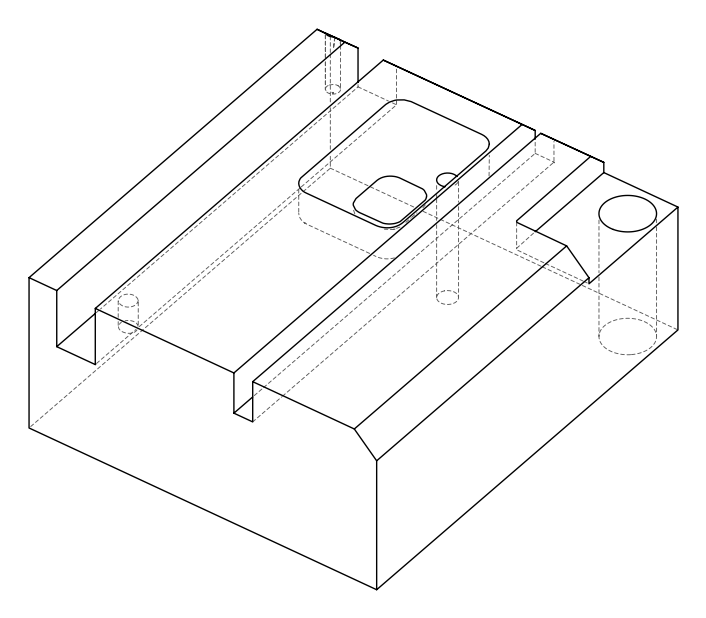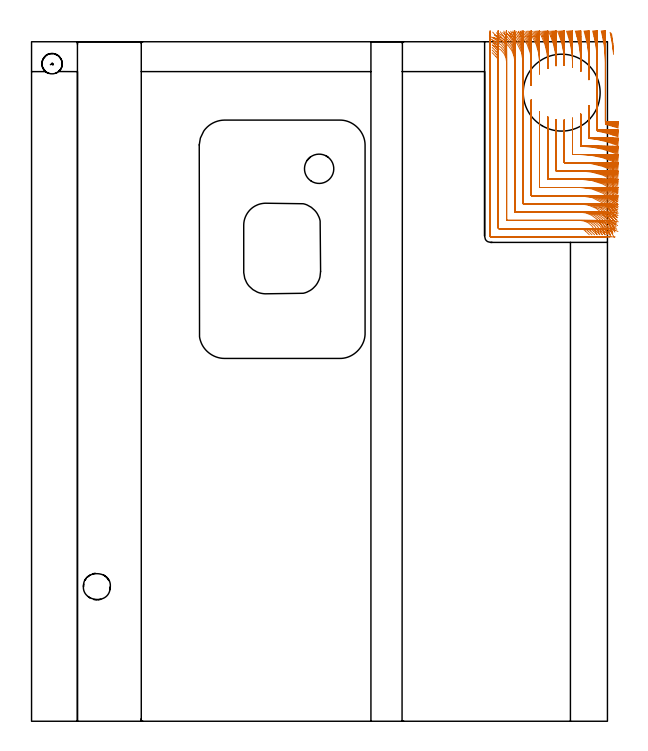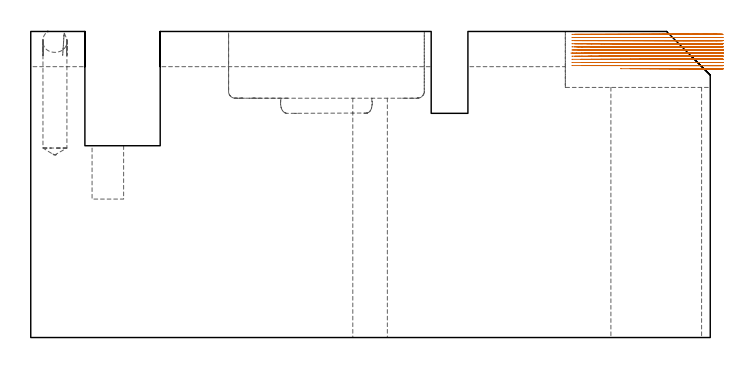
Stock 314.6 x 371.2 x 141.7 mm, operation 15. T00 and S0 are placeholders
(PLAN: 19 operations, 12 tool changes, 143.3 min)
(1 SPOT_DRILL | STEP1HOLE_1 | NXT0321_9005460120000 | 0.04 min | 3403 mm3)
(2 SPOT_DRILL_1 | STEP1POCKET | NXT0321_9005460120000 | 0.04 min | 5881 mm3)
(3 SPOT_DRILL_2 | STEP1POCKET_1 | NXT0321_9005460120000 | 0.03 min | 0 mm3)
(4 INDEXABLE_INSERT_DRILL_THROUGH_HOLE_FROM_SOLID | STEP1HOLE | NXT0302_036 | 0.49 min | 196236 mm3)
(5 DRILL_BLIND_HOLE_INTO_CENTER | STEP1HOLE_1 | NXT0301_076 | 0.08 min | 1294 mm3)
(6 GUN_DRILL_THROUGH_HOLE | STEP1HOLE_1 | UGT0307_007 | 0.56 min | 7534 mm3)
(7 DRILL_TO_ENLARGE_THROUGH_HOLE | STEP1HOLE_1 | UGT0301_006 | 0.48 min | 16206 mm3)
(8 DRILL_BLIND_HOLE_INTO_CENTER_1 | STEP1POCKET | NXT0301_128 | 0.12 min | 2759 mm3)
(9 DRILL_BLIND_HOLE_INTO_CENTER_2 | STEP1POCKET_1 | UGT0301_222 | 0.24 min | 5304 mm3)
(10 MILL_ROUGH_BLIND_HOLE_CONTOUR | STEP1POCKET | NXT0201_013 | Spiral | 0.6 min | 3013 mm3)
(11 AREA_MILL | FG_CHAMFER_SURFACE | UGT0205_001 | 6.34 min | 18645 mm3)
(12 AREA_MILL_1 | FG_CHAMFER_SURFACE_1 | UGT0205_001 | 1.34 min | 3902 mm3)
(13 AREA_MILL_2 | FG_CHAMFER_SURFACE_2 | UGT0205_001 | 2.48 min | 7832 mm3)
(14 AREA_MILL_3 | FG_CHAMFER_SURFACE_3 | UGT0205_001 | 16.96 min | 54983 mm3)
(15 MILL_CORNER_NOTCH_RECTANGULAR | CORNER_NOTCH_RECTANGULAR | NXT0201_008 | Follow Part, ap 1.5, ae 75% | 67 min | 151961 mm3)
(16 MILL_RECTANGULAR_POCKET | POCKET_RECTANGULAR_STRAIGHT | UGT0201_095 | Follow Part, ap 5, ae 75% | 3.39 min | 73645 mm3)
(17 MILL_RECTANGULAR_POCKET_1 | POCKET_RECTANGULAR_STRAIGHT_1 | UGT0201_095 | Follow Part, ap 5, ae 75% | 14.38 min | 291949 mm3)
(18 MILL_RECTANGULAR_SLOT | SLOT_RECTANGULAR | UGT0201_004 | Follow Part, ap 8, ae 75% | 12.37 min | 673883 mm3)
(19 MILL_RECTANGULAR_SLOT_1 | SLOT_RECTANGULAR_1 | NXT0201_012 | Follow Part, ap 4, ae 75% | 16.38 min | 237424 mm3)
(TOOL NXT0321_9005460120000 | NC Spot Drill, 142deg, 12mm, Carbide, Uncoated | D12 PA142 FL30 Z2)
(TOOL NXT0302_036 | Index. Insert Drill 42mm [880-D4200L50-05] | D42 PA176 FL210 Z2)
(TOOL NXT0301_076 | Carbide Drill 10.5mm [860.1-1050-032A1-MM 2214] | D10.5 PA140 FL55 Z2)
(TOOL UGT0307_007 | Gun Drill 10 mm | D10 PA130 FL24 Z1)
(TOOL UGT0301_006 | Twist Drill 16 mm | D16 PA118 FL120 Z2)
(TOOL NXT0301_128 | Carbide Drill 12mm [861.1-1200-036A1-GP GC34] | D12 PA150 FL37.4 Z2)
(TOOL UGT0301_222 | Twist Drill 11.1 mm | D11.1 PA118 FL92 Z2)
(TOOL NXT0201_013 | ENDMILL 10mm | D10 FL30 Z4)
(TOOL UGT0205_001 | Chamfer Mill 20 x 3 x 45 deg. | D20 FL50 Z2)
(TOOL NXT0201_008 | ENDMILL 6mm [2P460-0600-NA 1630] | D6 FL26 Z6)
(TOOL UGT0201_095 | End mill 20 mm | D20 R3 FL38 Z4)
(TOOL UGT0201_004 | End Mill 32 mm | D32 FL53 Z6)
(TOOL NXT0201_012 | ENDMILL 16mm [2P460-1600-NA 1630] | D16 FL38 Z6)
(OP 15 MILL_CORNER_NOTCH_RECTANGULAR, part 1 of 2)
G17 G21 G94 G90
T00 M6
G54
G17 G0 G90 X316.04 Y376.34 S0 M3
G43 Z151.807 H1
Z140.362
G94 G1 X316.639 Y373.4 F250.
G2 X317.6 Y367.254 R67.5
G1 X317.926 Y364.272
G0 Z151.807
X311.179 Y377.122
Z140.362
G1 X311.859 Y374.2
G2 X313.5 Y359.916 R63. F500.
G1 Y326.239
G3 X313.727 Y325.952 R0.3
G2 X317.6 Y324.918 R63.
G1 X320.472 Y324.052 F250.
G0 Z151.807
X306.497 Y377.109
Z140.362
G1 X307.229 Y374.2
G2 X309. Y359.916 R58.5 F500.
G1 Y322.558
G3 X309.245 Y322.268 R0.3
G2 X317.6 Y320.201 R58.5
G1 X320.451 Y319.268 F250.
G0 Z151.807
X301.783 Y377.093
Z140.362
G1 X302.577 Y374.2
G2 X304.5 Y359.916 R54. F500.
G1 Y353.498
Y350.498 F250.
G0 Z151.807
X297.029 Y377.072
Z140.362
G1 X297.894 Y374.2
G2 X300. Y359.916 R49.5 F500.
G1 Y358.091
Y355.091 F250.
G0 Z151.807
X292.22 Y377.045
Z140.362
G1 X293.173 Y374.2
G2 X295.497 Y360.406 R45. F500.
G1 X295.53 Y357.406 F250.
G0 Z151.807
X287.339 Y377.007
Z140.362
G1 X288.397 Y374.2
G2 X290.975 Y361.347 R40.5 F500.
G1 X291.081 Y358.349 F250.
G0 Z151.807
X282.355 Y376.954
Z140.362
G1 X283.545 Y374.2
G2 X286.48 Y361.126 R36. F500.
G1 X286.581 Y358.128 F250.
G0 Z151.807
X277.215 Y376.874
Z140.362
G1 X278.575 Y374.2
G2 X282. Y359.916 R31.5 F500.
G1 Y359.714
Y356.714 F250.
G0 Z151.807
X271.825 Y376.746
Z140.362
G1 X273.412 Y374.2
G2 X277.5 Y359.916 R27. F500.
G1 Y356.721
Y353.721 F250.
G0 Z151.807
X265.98 Y376.518
Z140.362
G1 X267.884 Y374.2
G2 X273. Y359.916 R22.5 F500.
G1 Y350.35
Y347.35 F250.
G0 Z151.807
X304.5 Y336.306
Z140.362
G1 Y333.306
Y318.628 F500.
G3 X304.766 Y318.334 R0.3
G2 X317.6 Y315.445 R54.
G1 X320.425 Y314.435 F250.
G0 Z151.807
X300. Y331.715
Z140.362
G1 Y328.715
Y314.388 F500.
G3 X300.291 Y314.092 R0.3
G2 X317.6 Y310.638 R49.5
G1 X320.39 Y309.535 F250.
G0 Z151.807
X295.5 Y329.4
Z140.362
G1 Y326.4
Y309.896 F500.
G3 X295.796 Y309.6 R0.3
G1 X299.413
G2 X317.6 Y305.761 R45.
G1 X320.344 Y304.548 F250.
G0 Z151.807
X291. Y328.46
Z140.362
G1 Y325.46
Y305.396 F500.
G3 X291.296 Y305.1 R0.3
G1 X299.413
G2 X317.6 Y300.787 R40.5
G1 X320.28 Y299.439 F250.
G0 Z151.807
X286.5 Y328.673
Z140.362
G1 Y325.673
Y300.897 F500.
G3 X286.797 Y300.6 R0.3
G1 X299.413
G2 X317.6 Y295.668 R36.
G1 X320.189 Y294.152 F250.
G0 Z151.807
X282. Y330.086
Z140.362
G1 Y327.086
Y296.397 F500.
G3 X282.297 Y296.1 R0.3
G1 X299.413
G2 X317.6 Y290.319 R31.5
G1 X320.049 Y288.587 F250.
G0 Z151.807
X277.5 Y333.074
Z140.362
G1 Y330.074
Y291.897 F500.
G3 X277.797 Y291.6 R0.3
G1 X299.413
G2 X317.6 Y284.555 R27.
G1 X319.817 Y282.535 F250.
G0 Z151.807
X273. Y339.444
Z140.362
G1 Y336.444
Y287.397 F500.
G3 X273.297 Y287.1 R0.3
G1 X299.413
G2 X317.6 Y277.846 R22.5
G1 X319.366 Y275.421 F250.
G0 Z151.807
X259.072 Y376.025
Z140.362
G1 X261.453 Y374.2
G2 X268.5 Y359.916 R18. F500.
G1 Y282.897
G3 X268.797 Y282.6 R0.3
G1 X299.413
G2 X316.735 Y269.492 R18.
G1 X317.55 Y266.605 F250.
G0 Z151.807
X252.055 Y373.658
Z140.362
G1 X254.891 Y372.682
G2 X264. Y359.916 R13.5 F500.
G1 Y278.397
G3 X264.297 Y278.1 R0.3
G1 X299.413
G2 X312.306 Y268.6 R13.5
G1 X313.195 Y265.735 F250.
G0 Z151.807
X251.813 Y369.311
Z140.362
G1 X254.5 Y367.978
G2 X259.5 Y359.916 R9. F500.
G1 Y273.897
G3 X259.797 Y273.6 R0.3
G1 X299.413
G2 X307.475 Y268.6 R9.
G1 X308.808 Y265.913 F250.
G0 Z151.807
X251.637 Y365.203
Z140.362
G1 X253.728 Y363.051
G2 X255. Y359.916 R4.5 F500.
G1 Y269.397
G3 X255.297 Y269.1 R0.3
G1 X299.413
G2 X302.547 Y267.829 R4.5
G1 X304.699 Y265.74 F250.
G0 Z151.807
X250.5 Y362.916
Z140.362
G1 Y359.916
Y264.9 F500.
G3 X250.8 Y264.6 R0.3
G1 X299.413
X302.413 F250.
G0 Z151.807
X316.468 Y375.974
Z138.917
G1 X316.986 Y373.019
G2 X317.6 Y368.699 R67.5
G1 X317.926 Y365.717
G0 Z151.807
X311.567 Y377.137
Z138.917
G1 X312.178 Y374.2
G2 X313.5 Y361.361 R63. F500.
G1 Y326.558
G3 X313.734 Y326.27 R0.3
G2 X317.6 Y325.335 R63.
G1 X320.492 Y324.537 F250.
G0 Z151.807
X306.915 Y377.127
Z138.917
G1 X307.574 Y374.2
G2 X309. Y361.361 R58.5 F500.
G1 Y322.786
G3 X309.253 Y322.494 R0.3
G2 X317.6 Y320.653 R58.5
G1 X320.474 Y319.794 F250.
G0 Z151.807
X302.238 Y377.114
Z138.917
G1 X302.952 Y374.2
G2 X304.5 Y361.361 R54. F500.
G1 Y353.49
Y350.49 F250.
G0 Z151.807
X297.528 Y377.097
Z138.917
G1 X298.306 Y374.2
G2 X300. Y361.361 R49.5 F500.
G1 Y358.084
Y355.084 F250.
G0 Z151.807
X292.774 Y377.075
Z138.917
G1 X293.63 Y374.2
G2 X295.5 Y361.361 R45. F500.
G1 Y360.4
Y357.4 F250.
G0 Z151.807
X287.96 Y377.045
Z138.917
G1 X288.911 Y374.2
G2 X291. Y361.341 R40.5 F500.
G1 Y358.341 F250.
G0 Z151.807
X283.063 Y377.003
Z138.917
G1 X284.133 Y374.2
G2 X286.5 Y361.361 R36. F500.
G1 Y361.128
Y358.128 F250.
G0 Z151.807
X278.042 Y376.939
Z138.917
G1 X279.265 Y374.2
G2 X282. Y361.361 R31.5 F500.
G1 Y359.714
Y356.714 F250.
G0 Z151.807
X272.826 Y376.839
Z138.917
G1 X274.252 Y374.2
G2 X277.5 Y361.361 R27. F500.
G1 Y356.721
Y353.721 F250.
G0 Z151.807
X267.266 Y376.664
Z138.917
G1 X268.977 Y374.2
G2 X273. Y361.361 R22.5 F500.
G1 Y350.35
Y347.35 F250.
G0 Z151.807
X304.5 Y336.306
Z138.917
G1 Y333.306
Y318.753 F500.
G3 X304.774 Y318.458 R0.3
G2 X317.6 Y315.939 R54.
G1 X320.452 Y315.009 F250.
G0 Z151.807
X300. Y331.715
Z138.917
G1 Y328.715
Y314.396 F500.
G3 X300.296 Y314.1 R0.3
G1 X300.857
G2 X317.6 Y311.183 R49.5
G1 X320.423 Y310.168 F250.
G0 Z151.807
X295.5 Y329.4
Z138.917
G1 Y326.4
Y309.896 F500.
G3 X295.796 Y309.6 R0.3
G1 X300.857
G2 X317.6 Y306.369 R45.
G1 X320.385 Y305.253 F250.
G0 Z151.807
X291. Y328.46
Z138.917
G1 Y325.46
Y305.396 F500.
G3 X291.296 Y305.1 R0.3
G1 X300.857
G2 X317.6 Y301.477 R40.5
G1 X320.332 Y300.237 F250.
G0 Z151.807
X286.5 Y328.673
Z138.917
G1 Y325.673
Y300.896 F500.
G3 X286.796 Y300.6 R0.3
G1 X300.857
G2 X317.6 Y296.47 R36.
G1 X320.256 Y295.075 F250.
G0 Z151.807
X282. Y330.086
Z138.917
G1 Y327.086
Y296.397 F500.
G3 X282.297 Y296.1 R0.3
G1 X300.857
G2 X317.6 Y291.282 R31.5
G1 X320.141 Y289.688 F250.
G0 Z151.807
X277.5 Y333.074
Z138.917
G1 Y330.074
Y291.897 F500.
G3 X277.797 Y291.6 R0.3
G1 X300.857
G2 X317.6 Y285.782 R27.
G1 X319.954 Y283.922 F250.
G0 Z151.807
X273. Y339.444
Z138.917
G1 Y336.444
Y287.397 F500.
G3 X273.297 Y287.1 R0.3
G1 X300.857
G2 X317.6 Y279.631 R22.5
G1 X319.604 Y277.399 F250.
G0 Z151.807
X260.976 Y376.303
Z138.917
G1 X263.116 Y374.2
G2 X268.5 Y361.361 R18. F500.
G1 Y282.897
G3 X268.797 Y282.6 R0.3
G1 X300.857
G2 X317.581 Y271.259 R18.
G1 X318.69 Y268.472 F250.
G0 Z151.807
X253.147 Y374.935
Z138.917
G1 X255.897 Y373.736
G2 X264. Y361.361 R13.5 F500.
G1 Y278.397
G3 X264.297 Y278.1 R0.3
G1 X300.857
G2 X313.751 Y268.6 R13.5
G1 X314.64 Y265.735 F250.
G0 Z151.807
X251.813 Y370.757
Z138.917
G1 X254.5 Y369.423
G2 X259.5 Y361.361 R9. F500.
G1 Y273.897
G3 X259.797 Y273.6 R0.3
G1 X300.857
G2 X308.92 Y268.6 R9.
G1 X310.253 Y265.913 F250.
G0 Z151.807
X251.637 Y366.648
Z138.917
G1 X253.728 Y364.497
G2 X255. Y361.361 R4.5 F500.
G1 Y269.397
G3 X255.297 Y269.1 R0.3
G1 X300.857
G2 X303.991 Y267.829 R4.5
G1 X306.144 Y265.74 F250.
G0 Z151.807
X250.5 Y364.361
Z138.917
G1 Y361.361
Y264.9 F500.
G3 X250.8 Y264.6 R0.3
G1 X300.857
X303.857 F250.
G0 Z151.807
X316.867 Y375.479
Z137.472
G1 X317.299 Y372.51
G2 X317.6 Y370.144 R67.5
G1 X317.926 Y367.162
G0 Z151.807
X311.918 Y377.151
Z137.472
G1 X312.461 Y374.2
G2 X313.5 Y362.806 R63. F500.
G1 Y326.843
G3 X313.741 Y326.553 R0.3
G2 X317.6 Y325.715 R63.
G1 X320.51 Y324.986 F250.
G0 Z151.807
X307.295 Y377.143
Z137.472
G1 X307.88 Y374.2
G2 X309. Y362.806 R58.5 F500.
G1 Y322.978
G3 X309.26 Y322.685 R0.3
G2 X317.6 Y321.064 R58.5
G1 X320.496 Y320.28 F250.
G0 Z151.807
X302.651 Y377.132
Z137.472
G1 X303.284 Y374.2
G2 X304.5 Y362.806 R54. F500.
G1 Y353.49
Y350.49 F250.
G0 Z151.807
X297.98 Y377.119
Z137.472
G1 X298.671 Y374.2
G2 X300. Y362.806 R49.5 F500.
G1 Y358.084
Y355.084 F250.
G0 Z151.807
X293.274 Y377.102
Z137.472
G1 X294.034 Y374.2
G2 X295.5 Y362.806 R45. F500.
G1 Y360.4
Y357.4 F250.
G0 Z151.807
X288.52 Y377.079
Z137.472
G1 X289.364 Y374.2
G2 X291. Y362.806 R40.5 F500.
G1 Y361.341
Y358.341 F250.
G0 Z151.807
X283.7 Y377.046
Z137.472
G1 X284.649 Y374.2
G2 X286.5 Y362.806 R36. F500.
G1 Y361.128
Y358.128 F250.
G0 Z151.807
X278.782 Y376.997
Z137.472
G1 X279.867 Y374.2
G2 X282. Y362.806 R31.5 F500.
G1 Y359.714
Y356.714 F250.
G0 Z151.807
X273.712 Y376.92
Z137.472
G1 X274.978 Y374.2
G2 X277.5 Y362.806 R27. F500.
G1 Y356.722
Y353.722 F250.
G0 Z151.807
X268.382 Y376.787
Z137.472
G1 X269.902 Y374.2
G2 X273. Y362.806 R22.5 F500.
G1 Y350.35
Y347.35 F250.
G0 Z151.807
X304.5 Y336.302
Z137.472
G1 Y333.302
Y318.838 F500.
G3 X304.782 Y318.543 R0.3
G2 X317.6 Y316.388 R54.
G1 X320.477 Y315.538 F250.
G0 Z151.807
X300. Y331.71
Z137.472
G1 Y328.71
Y314.396 F500.
G3 X300.296 Y314.1 R0.3
G1 X302.302
G2 X317.6 Y311.677 R49.5
G1 X320.453 Y310.75 F250.
G0 Z151.807
X295.5 Y329.396
Z137.472
G1 Y326.396
Y309.896 F500.
G3 X295.796 Y309.6 R0.3
G1 X302.302
G2 X317.6 Y306.92 R45.
G1 X320.421 Y305.9 F250.
G0 Z151.807
X291. Y328.456
Z137.472
G1 Y325.456
Y305.396 F500.
G3 X291.296 Y305.1 R0.3
G1 X302.302
G2 X317.6 Y302.1 R40.5
G1 X320.378 Y300.967 F250.
G0 Z151.807
X286.5 Y328.67
Z137.472
G1 Y325.67
Y300.896 F500.
G3 X286.796 Y300.6 R0.3
G1 X302.302
G2 X317.6 Y297.188 R36.
G1 X320.316 Y295.913 F250.
G0 Z151.807
X282. Y330.084
Z137.472
G1 Y327.084
Y296.397 F500.
G3 X282.297 Y296.1 R0.3
G1 X302.302
G2 X317.6 Y292.136 R31.5
G1 X320.222 Y290.679 F250.
G0 Z151.807
X277.5 Y333.075
Z137.472
G1 Y330.075
Y291.897 F500.
G3 X277.797 Y291.6 R0.3
G1 X302.302
G2 X317.6 Y286.848 R27.
G1 X320.072 Y285.149 F250.
G0 Z151.807
X273. Y339.444
Z137.472
G1 Y336.444
Y287.397 F500.
G3 X273.297 Y287.1 R0.3
G1 X302.302
G2 X317.6 Y281.1 R22.5
G1 X319.8 Y279.06 F250.
G0 Z151.807
X262.536 Y376.522
Z137.472
G1 X264.435 Y374.2
G2 X268.5 Y362.806 R18. F500.
G1 Y282.897
G3 X268.797 Y282.6 R0.3
G1 X302.302
G2 X317.6 Y274.086 R18.
G1 X319.181 Y271.536 F250.
G0 Z151.807
X255.208 Y375.809
Z137.472
G1 X257.74 Y374.2
G2 X264. Y362.806 R13.5 F500.
G1 Y278.397
G3 X264.297 Y278.1 R0.3
G1 X302.302
G2 X315.179 Y268.656 R13.5
G1 X316.08 Y265.795 F250.
G0 Z151.807
X251.812 Y372.201
Z137.472
G1 X254.5 Y370.868
G2 X259.5 Y362.806 R9. F500.
G1 Y273.897
G3 X259.797 Y273.6 R0.3
G1 X302.302
G2 X310.365 Y268.6 R9.
G1 X311.698 Y265.913 F250.
G0 Z151.807
X251.637 Y368.093
Z137.472
G1 X253.728 Y365.941
G2 X255. Y362.806 R4.5 F500.
G1 Y269.397
G3 X255.297 Y269.1 R0.3
G1 X302.302
G2 X305.436 Y267.829 R4.5
G1 X307.589 Y265.74 F250.
G0 Z151.807
X250.5 Y365.806
Z137.472
G1 Y362.806
Y264.9 F500.
G3 X250.8 Y264.6 R0.3
G1 X302.302
X305.302 F250.
G0 Z151.807
X312.235 Y377.162
Z136.027
G1 X312.709 Y374.2
G2 X313.5 Y364.25 R63. F500.
G1 Y327.092
G3 X313.748 Y326.801 R0.3
G2 X317.6 Y326.058 R63.
G1 X320.527 Y325.399 F250.
G0 Z151.807
X307.637 Y377.156
Z136.027
G1 X308.148 Y374.2
G2 X309. Y364.25 R58.5 F500.
G1 Y323.133
G3 X309.267 Y322.839 R0.3
G2 X317.6 Y321.436 R58.5
G1 X320.515 Y320.726 F250.
G0 Z151.807
X303.023 Y377.149
Z136.027
G1 X303.575 Y374.2
G2 X304.5 Y364.25 R54. F500.
G1 Y353.497
Y350.497 F250.
G0 Z151.807
X298.387 Y377.139
Z136.027
G1 X298.99 Y374.2
G2 X300. Y364.25 R49.5 F500.
G1 Y358.09
Y355.09 F250.
G0 Z151.807
X293.723 Y377.126
Z136.027
G1 X294.386 Y374.2
G2 X295.5 Y364.25 R45. F500.
G1 Y360.405
Y357.405 F250.
G0 Z151.807
X289.022 Y377.108
Z136.027
G1 X289.759 Y374.2
G2 X291. Y364.25 R40.5 F500.
G1 Y361.345
Y358.345 F250.
G0 Z151.807
X284.268 Y377.083
Z136.027
G1 X285.098 Y374.2
G2 X286.5 Y364.25 R36. F500.
G1 Y361.13
Y358.13 F250.
G0 Z151.807
X279.44 Y377.046
Z136.027
G1 X280.387 Y374.2
G2 X282. Y364.25 R31.5 F500.
G1 Y359.714
Y356.714 F250.
G0 Z151.807
X274.494 Y376.989
Z136.027
G1 X275.6 Y374.2
G2 X277.5 Y364.25 R27. F500.
G1 Y356.722
Y353.722 F250.
G0 Z151.807
X269.354 Y376.891
Z136.027
G1 X270.68 Y374.2
G2 X273. Y364.25 R22.5 F500.
G1 Y350.35
Y347.35 F250.
G0 Z151.807
X304.5 Y336.302
Z136.027
G1 Y333.302
Y318.886 F500.
G3 X304.79 Y318.59 R0.3
G2 X317.6 Y316.793 R54.
G1 X320.5 Y316.023 F250.
G0 Z151.807
X300. Y331.71
Z136.027
G1 Y328.71
Y314.396 F500.
G3 X300.296 Y314.1 R0.3
G1 X303.747
G2 X317.6 Y312.122 R49.5
G1 X320.48 Y311.283 F250.
G0 Z151.807
X295.5 Y329.396
Z136.027
G1 Y326.396
Y309.896 F500.
G3 X295.796 Y309.6 R0.3
G1 X303.747
G2 X317.6 Y307.415 R45.
G1 X320.454 Y306.491 F250.
G0 Z151.807
X291. Y328.456
Z136.027
G1 Y325.456
Y305.396 F500.
G3 X291.296 Y305.1 R0.3
G1 X303.747
G2 X317.6 Y302.657 R40.5
G1 X320.419 Y301.631 F250.
G0 Z151.807
X286.5 Y328.67
Z136.027
G1 Y325.67
Y300.896 F500.
G3 X286.796 Y300.6 R0.3
G1 X303.747
G2 X317.6 Y297.828 R36.
G1 X320.369 Y296.674 F250.
G0 Z151.807
X282. Y330.084
Z136.027
G1 Y327.084
Y296.397 F500.
G3 X282.297 Y296.1 R0.3
G1 X303.747
G2 X317.6 Y292.891 R31.5
G1 X320.294 Y291.571 F250.
G0 Z151.807
X277.5 Y333.075
Z136.027
G1 Y330.075
Y291.897 F500.
G3 X277.797 Y291.6 R0.3
G1 X303.747
G2 X317.6 Y287.776 R27.
G1 X320.175 Y286.236 F250.
G0 Z151.807
X273. Y339.444
Z136.027
G1 Y336.444
Y287.397 F500.
G3 X273.297 Y287.1 R0.3
G1 X303.747
G2 X317.6 Y282.33 R22.5
G1 X319.964 Y280.483 F250.
G0 Z151.807
X263.841 Y376.7
Z136.027
G1 X265.5 Y374.2
G2 X268.5 Y364.25 R18. F500.
G1 Y282.897
G3 X268.797 Y282.6 R0.3
G1 X303.747
G2 X317.6 Y276.094 R18.
G1 X319.516 Y273.785 F250.
G0 Z151.807
X257.413 Y376.228
Z136.027
G1 X259.624 Y374.2
G2 X264. Y364.25 R13.5 F500.
G1 Y278.397
G3 X264.297 Y278.1 R0.3
G1 X303.747
G2 X316.431 Y269.224 R13.5
G1 X317.458 Y266.405 F250.
G0 Z151.807
X252.022 Y373.614
Z136.027
G1 X254.679 Y372.221
G2 X259.5 Y364.25 R9. F500.
G1 Y273.897
G3 X259.797 Y273.6 R0.3
G1 X303.747
G2 X311.81 Y268.6 R9.
G1 X313.143 Y265.913 F250.
G0 Z151.807
X251.638 Y369.537
Z136.027
G1 X253.728 Y367.385
G2 X255. Y364.25 R4.5 F500.
G1 Y269.397
G3 X255.297 Y269.1 R0.3
G1 X303.747
G2 X306.881 Y267.829 R4.5
G1 X309.034 Y265.74 F250.
G0 Z151.807
X250.5 Y367.25
Z136.027
G1 Y364.25
Y264.9 F500.
G3 X250.8 Y264.6 R0.3
G1 X303.747
X306.747 F250.
G0 Z151.807
X312.518 Y377.173
Z134.582
G1 X312.923 Y374.2
G2 X313.5 Y365.695 R63. F500.
G1 Y327.309
G3 X313.755 Y327.017 R0.3
G2 X317.6 Y326.368 R63.
G1 X320.541 Y325.777 F250.
G0 Z151.807
X307.942 Y377.168
Z134.582
G1 X308.378 Y374.2
G2 X309. Y365.695 R58.5 F500.
G1 Y323.253
G3 X309.275 Y322.959 R0.3
G2 X317.6 Y321.771 R58.5
G1 X320.532 Y321.134 F250.
G0 Z151.807
X303.353 Y377.163
Z134.582
G1 X303.826 Y374.2
G2 X304.5 Y365.695 R54. F500.
G1 Y353.487
Y350.487 F250.
G0 Z151.807
X298.748 Y377.155
Z134.582
G1 X299.264 Y374.2
G2 X300. Y365.695 R49.5 F500.
G1 Y358.084
Y355.084 F250.
G0 Z151.807
X294.122 Y377.146
Z134.582
G1 X294.689 Y374.2
G2 X295.5 Y365.695 R45. F500.
G1 Y360.401
Y357.401 F250.
G0 Z151.807
X289.467 Y377.133
Z134.582
G1 X290.097 Y374.2
G2 X291. Y365.695 R40.5 F500.
G1 Y361.344
Y358.344 F250.
G0 Z151.807
X284.772 Y377.115
Z134.582
G1 X285.481 Y374.2
G2 X286.5 Y365.695 R36. F500.
G1 Y361.13
Y358.13 F250.
G0 Z151.807
X280.02 Y377.089
Z134.582
G1 X280.83 Y374.2
G2 X282. Y365.695 R31.5 F500.
G1 Y359.714
Y356.714 F250.
G0 Z151.807
X275.18 Y377.047
Z134.582
G1 X276.125 Y374.2
G2 X277.5 Y365.695 R27. F500.
G1 Y356.722
Y353.722 F250.
G0 Z151.807
X270.196 Y376.977
Z134.582
G1 X271.331 Y374.2
G2 X273. Y365.695 R22.5 F500.
G1 Y350.35
Y347.35 F250.
G0 Z151.807
X304.5 Y336.303
Z134.582
G1 Y333.303
Y318.896 F500.
G3 X304.796 Y318.6 R0.3
G2 X317.6 Y317.157 R54.
G1 X320.52 Y316.467 F250.
G0 Z151.807
X300. Y331.713
Z134.582
G1 Y328.713
Y314.396 F500.
G3 X300.296 Y314.1 R0.3
G1 X305.192
G2 X317.6 Y312.52 R49.5
G1 X320.504 Y311.768 F250.
G0 Z151.807
X295.5 Y329.4
Z134.582
G1 Y326.4
Y309.896 F500.
G3 X295.796 Y309.6 R0.3
G1 X305.192
G2 X317.6 Y307.856 R45.
G1 X320.484 Y307.028 F250.
G0 Z151.807
X291. Y328.461
Z134.582
G1 Y325.461
Y305.396 F500.
G3 X291.296 Y305.1 R0.3
G1 X305.192
G2 X317.6 Y303.153 R40.5
G1 X320.456 Y302.233 F250.
G0 Z151.807
X286.5 Y328.675
Z134.582
G1 Y325.675
Y300.896 F500.
G3 X286.796 Y300.6 R0.3
G1 X305.192
G2 X317.6 Y298.394 R36.
G1 X320.416 Y297.36 F250.
G0 Z151.807
X282. Y330.088
Z134.582
G1 Y327.088
Y296.397 F500.
G3 X282.297 Y296.1 R0.3
G1 X305.192
G2 X317.6 Y293.553 R31.5
G1 X320.357 Y292.372 F250.
G0 Z151.807
X277.5 Y333.077
Z134.582
G1 Y330.077
Y291.897 F500.
G3 X277.797 Y291.6 R0.3
G1 X305.192
G2 X317.6 Y288.58 R27.
G1 X320.264 Y287.202 F250.
G0 Z151.807
X273. Y339.444
Z134.582
G1 Y336.444
Y287.397 F500.
G3 X273.297 Y287.1 R0.3
G1 X305.192
G2 X317.6 Y283.37 R22.5
G1 X320.103 Y281.715 F250.
G0 Z151.807
X264.946 Y376.844
Z134.582
G1 X266.364 Y374.2
G2 X268.5 Y365.695 R18. F500.
G1 Y282.897
G3 X268.797 Y282.6 R0.3
G1 X305.192
G2 X317.6 Y277.64 R18.
G1 X319.773 Y275.572 F250.
G0 Z151.807
X259.094 Y376.53
Z134.582
G1 X260.984 Y374.2
G2 X264. Y365.695 R13.5 F500.
G1 Y278.397
G3 X264.297 Y278.1 R0.3
G1 X305.192
G2 X317.365 Y270.437 R13.5
G1 X318.662 Y267.732 F250.
G0 Z151.807
X252.797 Y374.899
Z134.582
G1 X255.329 Y373.29
G2 X259.5 Y365.695 R9. F500.
G1 Y273.897
G3 X259.797 Y273.6 R0.3
G1 X305.192
G2 X313.255 Y268.6 R9.
G1 X314.588 Y265.913 F250.
G0 Z151.807
X251.638 Y370.982
Z134.582
G1 X253.728 Y368.83
G2 X255. Y365.695 R4.5 F500.
G1 Y269.397
G3 X255.297 Y269.1 R0.3
G1 X305.192
G2 X308.326 Y267.829 R4.5
G1 X310.479 Y265.74 F250.
G0 Z151.807
X250.5 Y368.695
Z134.582
G1 Y365.695
Y264.9 F500.
G3 X250.8 Y264.6 R0.3
G1 X305.192
X308.192 F250.
G0 Z151.807
X312.783 Y377.182
Z133.138
G1 X313.114 Y374.2
G2 X313.5 Y367.238 R63. F500.
G1 Y327.489
G3 X313.762 Y327.196 R0.3
G2 X317.6 Y326.639 R63.
G1 X320.554 Y326.117 F250.
G0 Z151.807
X308.227 Y377.179
Z133.138
G1 X308.584 Y374.2
G2 X309. Y367.238 R58.5 F500.
G1 Y323.335
G3 X309.282 Y323.04 R0.3
G2 X317.6 Y322.064 R58.5
G1 X320.547 Y321.501 F250.
G0 Z151.807
X303.663 Y377.175
Z133.138
G1 X304.049 Y374.2
G2 X304.5 Y367.238 R54. F500.
G1 Y353.487
Y350.487 F250.
G0 Z151.807
X299.086 Y377.17
Z133.138
G1 X299.508 Y374.2
G2 X300. Y367.238 R49.5 F500.
G1 Y358.084
Y355.084 F250.
G0 Z151.807
X294.494 Y377.164
Z133.138
G1 X294.958 Y374.2
G2 X295.5 Y367.238 R45. F500.
G1 Y360.401
Y357.401 F250.
G0 Z151.807
X289.881 Y377.155
Z133.138
G1 X290.397 Y374.2
G2 X291. Y367.238 R40.5 F500.
G1 Y361.344
Y358.344 F250.
G0 Z151.807
X285.24 Y377.143
Z133.138
G1 X285.82 Y374.2
G2 X286.5 Y367.238 R36. F500.
G1 Y361.13
Y358.13 F250.
G0 Z151.807
X280.558 Y377.126
Z133.138
G1 X281.221 Y374.2
G2 X282. Y367.238 R31.5 F500.
G1 Y359.714
Y356.714 F250.
G0 Z151.807
X275.814 Y377.099
Z133.138
G1 X276.587 Y374.2
G2 X277.5 Y367.238 R27. F500.
G1 Y356.722
Y353.722 F250.
G0 Z151.807
X270.968 Y377.053
Z133.138
G1 X271.896 Y374.2
G2 X273. Y367.238 R22.5 F500.
G1 Y350.35
Y347.35 F250.
G0 Z151.807
X304.5 Y336.303
Z133.138
G1 Y333.303
Y318.896 F500.
G3 X304.796 Y318.6 R0.3
G1 X306.637
G2 X317.6 Y317.476 R54.
G1 X320.537 Y316.866 F250.
G0 Z151.807
X300. Y331.713
Z133.138
G1 Y328.713
Y314.396 F500.
G3 X300.296 Y314.1 R0.3
G1 X306.637
G2 X317.6 Y312.871 R49.5
G1 X320.525 Y312.206 F250.
G0 Z151.807
X295.5 Y329.4
Z133.138
G1 Y326.4
Y309.896 F500.
G3 X295.796 Y309.6 R0.3
G1 X306.637
G2 X317.6 Y308.244 R45.
G1 X320.51 Y307.513 F250.
G0 Z151.807
X291. Y328.461
Z133.138
G1 Y325.461
Y305.396 F500.
G3 X291.296 Y305.1 R0.3
G1 X306.637
G2 X317.6 Y303.588 R40.5
G1 X320.488 Y302.776 F250.
G0 Z151.807
X286.5 Y328.675
Z133.138
G1 Y325.675
Y300.896 F500.
G3 X286.796 Y300.6 R0.3
G1 X306.637
G2 X317.6 Y298.89 R36.
G1 X320.457 Y297.977 F250.
G0 Z151.807
X282. Y330.088
Z133.138
G1 Y327.088
Y296.397 F500.
G3 X282.297 Y296.1 R0.3
G1 X306.637
G2 X317.6 Y294.131 R31.5
G1 X320.412 Y293.087 F250.
G0 Z151.807
X277.5 Y333.077
Z133.138
G1 Y330.077
Y291.897 F500.
G3 X277.797 Y291.6 R0.3
G1 X306.637
G2 X317.6 Y289.274 R27.
G1 X320.342 Y288.056 F250.
G0 Z151.807
X273. Y339.444
Z133.138
G1 Y336.444
Y287.397 F500.
G3 X273.297 Y287.1 R0.3
G1 X306.637
G2 X317.6 Y284.249 R22.5
G1 X320.22 Y282.787 F250.
G0 Z151.807
X265.939 Y376.967
Z133.138
G1 X267.099 Y374.2
G2 X268.5 Y367.238 R18. F500.
G1 Y282.897
G3 X268.797 Y282.6 R0.3
G1 X306.637
G2 X317.6 Y278.877 R18.
G1 X319.979 Y277.049 F250.
G0 Z151.807
X260.52 Y376.77
Z133.138
G1 X262.067 Y374.2
G2 X264. Y367.238 R13.5 F500.
G1 Y278.397
G3 X264.297 Y278.1 R0.3
G1 X306.637
G2 X317.6 Y272.478 R13.5
G1 X319.351 Y270.042 F250.
G0 Z151.807
X253.923 Y376.086
Z133.138
G1 X256.235 Y374.174
G2 X259.5 Y367.238 R9. F500.
G1 Y273.897
G3 X259.797 Y273.6 R0.3
G1 X306.637
G2 X314.699 Y268.602 R9.
G1 X316.033 Y265.915 F250.
G0 Z151.807
X251.091 Y372.614
Z133.138
G1 X253.39 Y370.687
G2 X255. Y367.238 R4.5 F500.
G1 Y269.397
G3 X255.297 Y269.1 R0.3
G1 X306.637
G2 X309.771 Y267.829 R4.5
G1 X311.924 Y265.74 F250.
G0 Z151.807
X250.5 Y370.238
Z133.138
G1 Y367.238
Y264.9 F500.
G3 X250.8 Y264.6 R0.3
G1 X306.637
X309.637 F250.
G0 Z151.807
X313.033 Y377.19
Z131.693
G1 X313.282 Y374.2
G2 X313.5 Y368.969 R63. F500.
G1 Y327.637
G3 X313.768 Y327.343 R0.3
G2 X317.6 Y326.877 R63.
G1 X320.566 Y326.424 F250.
G0 Z151.807
X308.497 Y377.188
Z131.693
G1 X308.766 Y374.2
G2 X309. Y368.969 R58.5 F500.
G1 Y323.383
G3 X309.289 Y323.088 R0.3
G2 X317.6 Y322.321 R58.5
G1 X320.56 Y321.832 F250.
G0 Z151.807
X303.955 Y377.186
Z131.693
G1 X304.246 Y374.2
G2 X304.5 Y368.969 R54. F500.
G1 Y353.496
Y350.496 F250.
G0 Z151.807
X299.406 Y377.183
Z131.693
G1 X299.723 Y374.2
G2 X300. Y368.969 R49.5 F500.
G1 Y358.09
Y355.09 F250.
G0 Z151.807
X294.846 Y377.18
Z131.693
G1 X295.195 Y374.2
G2 X295.5 Y368.969 R45. F500.
G1 Y360.404
Y357.404 F250.
G0 Z151.807
X290.273 Y377.175
Z131.693
G1 X290.661 Y374.2
G2 X291. Y368.969 R40.5 F500.
G1 Y361.345
Y358.345 F250.
G0 Z151.807
X285.682 Y377.168
Z131.693
G1 X286.118 Y374.2
G2 X286.5 Y368.969 R36. F500.
G1 Y361.13
Y358.13 F250.
G0 Z151.807
X281.065 Y377.158
Z131.693
G1 X281.563 Y374.2
G2 X282. Y368.969 R31.5 F500.
G1 Y359.714
Y356.714 F250.
G0 Z151.807
X276.407 Y377.143
Z131.693
G1 X276.988 Y374.2
G2 X277.5 Y368.969 R27. F500.
G1 Y356.722
Y353.722 F250.
G0 Z151.807
X271.686 Y377.118
Z131.693
G1 X272.384 Y374.2
G2 X273. Y368.969 R22.5 F500.
G1 Y350.35
Y347.35 F250.
G0 Z151.807
X304.5 Y336.302
Z131.693
G1 Y333.302
Y318.896 F500.
G3 X304.796 Y318.6 R0.3
G1 X308.082
G2 X317.6 Y317.755 R54.
G1 X320.553 Y317.226 F250.
G0 Z151.807
X300. Y331.71
Z131.693
G1 Y328.71
Y314.396 F500.
G3 X300.296 Y314.1 R0.3
G1 X308.082
G2 X317.6 Y313.176 R49.5
G1 X320.544 Y312.6 F250.
G0 Z151.807
X295.5 Y329.396
Z131.693
G1 Y326.396
Y309.896 F500.
G3 X295.796 Y309.6 R0.3
G1 X308.082
G2 X317.6 Y308.582 R45.
G1 X320.532 Y307.947 F250.
G0 Z151.807
X291. Y328.456
Z131.693
G1 Y325.456
Y305.396 F500.
G3 X291.296 Y305.1 R0.3
G1 X308.082
G2 X317.6 Y303.966 R40.5
G1 X320.516 Y303.261 F250.
G0 Z151.807
X286.5 Y328.67
Z131.693
G1 Y325.67
Y300.896 F500.
G3 X286.796 Y300.6 R0.3
G1 X308.082
G2 X317.6 Y299.319 R36.
G1 X320.493 Y298.526 F250.
G0 Z151.807
X282. Y330.084
Z131.693
G1 Y327.084
Y296.397 F500.
G3 X282.297 Y296.1 R0.3
G1 X308.082
G2 X317.6 Y294.628 R31.5
G1 X320.46 Y293.721 F250.
G0 Z151.807
X277.5 Y333.075
Z131.693
G1 Y330.075
Y291.897 F500.
G3 X277.797 Y291.6 R0.3
G1 X308.082
G2 X317.6 Y289.867 R27.
G1 X320.407 Y288.809 F250.
G0 Z151.807
X273. Y339.444
Z131.693
G1 Y336.444
Y287.397 F500.
G3 X273.297 Y287.1 R0.3
G1 X308.082
G2 X317.6 Y284.988 R22.5
G1 X320.318 Y283.719 F250.
G0 Z151.807
X266.851 Y377.071
Z131.693
G1 X267.723 Y374.2
G2 X268.5 Y368.969 R18. F500.
G1 Y282.897
G3 X268.797 Y282.6 R0.3
G1 X308.082
G2 X317.6 Y279.878 R18.
G1 X320.146 Y278.292 F250.
G0 Z151.807
X261.783 Y376.966
Z131.693
G1 X262.945 Y374.2
G2 X264. Y368.969 R13.5 F500.
G1 Y278.397
G3 X264.297 Y278.1 R0.3
G1 X308.082
G2 X317.6 Y274.174 R13.5
G1 X319.728 Y272.059 F250.
G0 Z151.807
X256.08 Y376.641
Z131.693
G1 X257.824 Y374.2
G2 X259.5 Y368.969 R9. F500.
G1 Y273.897
G3 X259.797 Y273.6 R0.3
G1 X308.082
G2 X315.971 Y268.932 R9.
G1 X317.415 Y266.302 F250.
G0 Z151.807
X250.072 Y374.361
Z131.693
G1 X252.692 Y372.899
G2 X255. Y368.969 R4.5 F500.
G1 Y269.397
G3 X255.297 Y269.1 R0.3
G1 X308.082
G2 X311.218 Y267.828 R4.5
G1 X313.37 Y265.738 F250.
G0 Z151.807
X250.5 Y371.969
Z131.693
G1 Y368.969
Y264.9 F500.
G3 X250.8 Y264.6 R0.3
G1 X308.082
X311.082 F250.
G0 Z151.807
X313.289 Y377.197
Z130.248
G1 X313.43 Y374.2
G2 X313.5 Y371.237 R63. F500.
G1 Y327.753
G3 X313.775 Y327.458 R0.3
G2 X317.6 Y327.083 R63.
G1 X320.575 Y326.699 F250.
G0 Z151.807
X308.773 Y377.196
Z130.248
G1 X308.925 Y374.2
G2 X309. Y371.237 R58.5 F500.
G1 Y323.396
G3 X309.296 Y323.1 R0.3
G2 X317.6 Y322.543 R58.5
G1 X320.571 Y322.13 F250.
G0 Z151.807
X304.254 Y377.195
Z130.248
G1 X304.419 Y374.2
G2 X304.5 Y371.237 R54. F500.
G1 Y353.496
Y350.496 F250.
G0 Z151.807
X299.732 Y377.195
Z130.248
G1 X299.911 Y374.2
G2 X300. Y371.237 R49.5 F500.
G1 Y358.09
Y355.09 F250.
G0 Z151.807
X295.205 Y377.193
Z130.248
G1 X295.402 Y374.2
G2 X295.5 Y371.237 R45. F500.
G1 Y360.404
Y357.404 F250.
G0 Z151.807
X290.672 Y377.192
Z130.248
G1 X290.891 Y374.2
G2 X291. Y371.237 R40.5 F500.
G1 Y361.344
Y358.344 F250.
G0 Z151.807
X286.131 Y377.19
Z130.248
G1 X286.378 Y374.2
G2 X286.5 Y371.237 R36. F500.
G1 Y361.13
Y358.13 F250.
G0 Z151.807
X281.578 Y377.187
Z130.248
G1 X281.86 Y374.2
G2 X282. Y371.237 R31.5 F500.
G1 Y359.714
Y356.714 F250.
G0 Z151.807
X277.008 Y377.182
Z130.248
G1 X277.337 Y374.2
G2 X277.5 Y371.237 R27. F500.
G1 Y356.722
Y353.722 F250.
G0 Z151.807
X272.409 Y377.174
Z130.248
G1 X272.804 Y374.2
G2 X273. Y371.237 R22.5 F500.
G1 Y350.338
Y347.338 F250.
G0 Z151.807
X304.5 Y336.308
Z130.248
G1 Y333.308
Y318.896 F500.
G3 X304.796 Y318.6 R0.3
G1 X309.541
G2 X317.6 Y317.995 R54.
G1 X320.566 Y317.548 F250.
G0 Z151.807
X300. Y331.714
Z130.248
G1 Y328.714
Y314.396 F500.
G3 X300.296 Y314.1 R0.3
G1 X309.541
G2 X317.6 Y313.44 R49.5
G1 X320.56 Y312.951 F250.
G0 Z151.807
X295.5 Y329.398
Z130.248
G1 Y326.398
Y309.896 F500.
G3 X295.796 Y309.6 R0.3
G1 X309.541
G2 X317.6 Y308.873 R45.
G1 X320.551 Y308.335 F250.
G0 Z151.807
X291. Y328.457
Z130.248
G1 Y325.457
Y305.396 F500.
G3 X291.296 Y305.1 R0.3
G1 X309.541
G2 X317.6 Y304.29 R40.5
G1 X320.54 Y303.693 F250.
G0 Z151.807
X286.5 Y328.671
Z130.248
G1 Y325.671
Y300.896 F500.
G3 X286.796 Y300.6 R0.3
G1 X309.541
G2 X317.6 Y299.686 R36.
G1 X320.524 Y299.015 F250.
G0 Z151.807
X282. Y330.084
Z130.248
G1 Y327.084
Y296.397 F500.
G3 X282.297 Y296.1 R0.3
G1 X309.541
G2 X317.6 Y295.052 R31.5
G1 X320.5 Y294.284 F250.
G0 Z151.807
X277.5 Y333.075
Z130.248
G1 Y330.075
Y291.897 F500.
G3 X277.797 Y291.6 R0.3
G1 X309.541
G2 X317.6 Y290.369 R27.
G1 X320.463 Y289.474 F250.
G0 Z151.807
X273. Y339.454
Z130.248
G1 Y336.454
Y287.397 F500.
G3 X273.297 Y287.1 R0.3
G1 X309.541
G2 X317.6 Y285.607 R22.5
G1 X320.401 Y284.533 F250.
G0 Z151.807
X267.76 Y377.159
Z130.248
G1 X268.254 Y374.2
G2 X268.5 Y371.237 R18. F500.
G1 Y282.897
G3 X268.797 Y282.6 R0.3
G1 X309.541
G2 X317.6 Y280.695 R18.
G1 X320.283 Y279.352 F250.
G0 Z151.807
X263.012 Y377.127
Z130.248
G1 X263.671 Y374.2
G2 X264. Y371.237 R13.5 F500.
G1 Y278.397
G3 X264.297 Y278.1 R0.3
G1 X309.541
G2 X317.6 Y275.431 R13.5
G1 X320.007 Y273.64 F250.
G0 Z151.807
X258.01 Y377.033
Z130.248
G1 X258.998 Y374.2
G2 X259.5 Y371.237 R9. F500.
G1 Y273.897
G3 X259.797 Y273.6 R0.3
G1 X309.541
G2 X316.969 Y269.683 R9.
G1 X318.663 Y267.207 F250.
G0 Z151.807
X251.911 Y376.458
Z130.248
G1 X253.886 Y374.2
G2 X255. Y371.237 R4.5 F500.
G1 Y269.398
G3 X255.298 Y269.1 R0.3
G1 X309.541
G2 X312.693 Y267.812 R4.5
G1 X314.835 Y265.71 F250.
G0 Z151.807
X250.5 Y374.237
Z130.248
G1 Y371.237
Y264.9 F500.
G3 X250.8 Y264.6 R0.3
G1 X309.541
X312.541 F250.
G0 Z151.807
X313.473 Y377.2
Z128.803
G1 X313.498 Y374.2
G2 X313.5 Y373.68 R63. F500.
G1 Y327.84
G3 X313.783 Y327.545 R0.3
G2 X317.6 Y327.268 R63.
G1 X320.584 Y326.96 F250.
G0 Z151.807
X308.971 Y377.2
Z128.803
G1 X308.998 Y374.2
G2 X309. Y373.68 R58.5 F500.
G1 Y323.396
G3 X309.296 Y323.1 R0.3
G1 X311.14
G2 X317.6 Y322.742 R58.5
G1 X320.582 Y322.411 F250.
G0 Z151.807
X304.469 Y377.2
Z128.803
G1 X304.497 Y374.2
G2 X304.5 Y373.68 R54. F500.
G1 Y353.497
Y350.497 F250.
G0 Z151.807
X299.966 Y377.2
Z128.803
G1 X299.997 Y374.2
G2 X300. Y373.68 R49.5 F500.
G1 Y358.09
Y355.09 F250.
G0 Z151.807
X295.462 Y377.2
Z128.803
G1 X295.497 Y374.2
G2 X295.5 Y373.68 R45. F500.
G1 Y360.404
Y357.404 F250.
G0 Z151.807
X290.958 Y377.2
Z128.803
G1 X290.997 Y374.2
G2 X291. Y373.68 R40.5 F500.
G1 Y361.344
Y358.344 F250.
G0 Z151.807
X286.453 Y377.2
Z128.803
G1 X286.496 Y374.2
G2 X286.5 Y373.68 R36. F500.
G1 Y361.129
Y358.129 F250.
G0 Z151.807
X281.946 Y377.2
Z128.803
G1 X281.996 Y374.2
G2 X282. Y373.68 R31.5 F500.
G1 Y359.715
Y356.715 F250.
G0 Z151.807
X277.437 Y377.199
Z128.803
G1 X277.495 Y374.2
G2 X277.5 Y373.68 R27. F500.
G1 Y356.724
Y353.724 F250.
G0 Z151.807
X272.925 Y377.199
Z128.803
G1 X272.994 Y374.2
G2 X273. Y373.68 R22.5 F500.
G1 Y350.338
Y347.338 F250.
G0 Z151.807
X304.5 Y336.308
Z128.803
G1 Y333.308
Y318.896 F500.
G3 X304.796 Y318.6 R0.3
G1 X311.14
G2 X317.6 Y318.212 R54.
G1 X320.578 Y317.853 F250.
G0 Z151.807
X300. Y331.714
Z128.803
G1 Y328.714
Y314.396 F500.
G3 X300.296 Y314.1 R0.3
G1 X311.14
G2 X317.6 Y313.677 R49.5
G1 X320.574 Y313.285 F250.
G0 Z151.807
X295.5 Y329.398
Z128.803
G1 Y326.398
Y309.896 F500.
G3 X295.796 Y309.6 R0.3
G1 X311.14
G2 X317.6 Y309.134 R45.
G1 X320.569 Y308.703 F250.
G0 Z151.807
X291. Y328.457
Z128.803
G1 Y325.457
Y305.396 F500.
G3 X291.296 Y305.1 R0.3
G1 X311.14
G2 X317.6 Y304.582 R40.5
G1 X320.562 Y304.103 F250.
G0 Z151.807
X286.5 Y328.671
Z128.803
G1 Y325.671
Y300.896 F500.
G3 X286.796 Y300.6 R0.3
G1 X311.14
G2 X317.6 Y300.016 R36.
G1 X320.551 Y299.477 F250.
G0 Z151.807
X282. Y330.084
Z128.803
G1 Y327.084
Y296.397 F500.
G3 X282.297 Y296.1 R0.3
G1 X311.14
G2 X317.6 Y295.431 R31.5
G1 X320.536 Y294.815 F250.
G0 Z151.807
X277.5 Y333.075
Z128.803
G1 Y330.075
Y291.897 F500.
G3 X277.797 Y291.6 R0.3
G1 X311.14
G2 X317.6 Y290.816 R27.
G1 X320.513 Y290.098 F250.
G0 Z151.807
X273. Y339.454
Z128.803
G1 Y336.454
Y287.397 F500.
G3 X273.297 Y287.1 R0.3
G1 X311.14
G2 X317.6 Y286.153 R22.5
G1 X320.474 Y285.291 F250.
G0 Z151.807
X268.406 Y377.199
Z128.803
G1 X268.492 Y374.2
G2 X268.5 Y373.68 R18. F500.
G1 Y282.897
G3 X268.797 Y282.6 R0.3
G1 X311.14
G2 X317.6 Y281.401 R18.
G1 X320.4 Y280.324 F250.
G0 Z151.807
X263.874 Y377.198
Z128.803
G1 X263.99 Y374.2
G2 X264. Y373.68 R13.5 F500.
G1 Y278.397
G3 X264.297 Y278.1 R0.3
G1 X311.14
G2 X317.6 Y276.454 R13.5
G1 X320.234 Y275.019 F250.
G0 Z151.807
X259.311 Y377.195
Z128.803
G1 X259.485 Y374.2
G2 X259.5 Y373.68 R9. F500.
G1 Y273.897
G3 X259.797 Y273.6 R0.3
G1 X311.14
G2 X317.6 Y270.867 R9.
G1 X319.689 Y268.713 F250.
G0 Z151.807
X254.623 Y377.18
Z128.803
G1 X254.97 Y374.2
G2 X255. Y373.68 R4.5 F500.
G1 Y269.398
G3 X255.298 Y269.1 R0.3
G1 X311.14
G2 X314.785 Y267.239 R4.5
G1 X316.544 Y264.809 F250.
G0 Z151.807
X250.5 Y376.68
Z128.803
G1 Y373.68
Y264.9 F500.
G3 X250.8 Y264.6 R0.3
G1 X311.14
X314.14 F250.
G0 Z151.807
X313.5 Y377.2
Z127.358
G1 Y374.2
Y327.89 F500.
G3 X313.791 Y327.594 R0.3
G2 X317.6 Y327.429 R63.
G1 X320.592 Y327.207 F250.
G0 Z151.807
X309. Y377.2
Z127.358
G1 Y374.2
Y323.396 F500.
G3 X309.296 Y323.1 R0.3
G1 X312.955
G2 X317.6 Y322.915 R58.5
G1 X320.59 Y322.677 F250.
G0 Z151.807
X304.5 Y377.2
Z127.358
G1 Y374.2
Y353.498 F500.
Y350.498 F250.
G0 Z151.807
X300. Y377.2
Z127.358
G1 Y374.2
Y358.09 F500.
Y355.09 F250.
G0 Z151.807
X295.5 Y377.2
Z127.358
G1 Y374.2
Y360.404 F500.
Y357.404 F250.
G0 Z151.807
X291. Y377.2
Z127.358
G1 Y374.2
Y361.344 F500.
Y358.344 F250.
G0 Z151.807
X286.5 Y377.2
Z127.358
G1 Y374.2
Y361.129 F500.
Y358.129 F250.
G0 Z151.807
X282. Y377.2
Z127.358
G1 Y374.2
Y359.714 F500.
Y356.714 F250.
G0 Z151.807
X277.5 Y377.2
Z127.358
G1 Y374.2
Y356.722 F500.
Y353.722 F250.
G0 Z151.807
X273. Y377.2
Z127.358
G1 Y374.2
Y350.35 F500.
Y347.35 F250.
G0 Z151.807
X304.5 Y336.302
Z127.358
G1 Y333.302
Y318.896 F500.
G3 X304.796 Y318.6 R0.3
G1 X312.955
G2 X317.6 Y318.4 R54.
G1 X320.589 Y318.142 F250.
G0 Z151.807
X300. Y331.71
Z127.358
G1 Y328.71
Y314.396 F500.
G3 X300.296 Y314.1 R0.3
G1 X312.955
G2 X317.6 Y313.882 R49.5
G1 X320.587 Y313.6 F250.
G0 Z151.807
X295.5 Y329.396
Z127.358
G1 Y326.396
Y309.896 F500.
G3 X295.796 Y309.6 R0.3
G1 X312.955
G2 X317.6 Y309.36 R45.
G1 X320.584 Y309.05 F250.
G0 Z151.807
X291. Y328.456
Z127.358
G1 Y325.456
Y305.396 F500.
G3 X291.296 Y305.1 R0.3
G1 X312.955
G2 X317.6 Y304.833 R40.5
G1 X320.58 Y304.489 F250.
G0 Z151.807
X286.5 Y328.67
Z127.358
G1 Y325.67
Y300.896 F500.
G3 X286.796 Y300.6 R0.3
G1 X312.955
G2 X317.6 Y300.299 R36.
G1 X320.575 Y299.912 F250.
G0 Z151.807
X282. Y330.084
Z127.358
G1 Y327.084
Y296.397 F500.
G3 X282.297 Y296.1 R0.3
G1 X312.955
G2 X317.6 Y295.756 R31.5
G1 X320.567 Y295.313 F250.
G0 Z151.807
X277.5 Y333.075
Z127.358
G1 Y330.075
Y291.897 F500.
G3 X277.797 Y291.6 R0.3
G1 X312.955
G2 X317.6 Y291.197 R27.
G1 X320.555 Y290.681 F250.
G0 Z151.807
X273. Y339.444
Z127.358
G1 Y336.444
Y287.397 F500.
G3 X273.297 Y287.1 R0.3
G1 X312.955
G2 X317.6 Y286.615 R22.5
G1 X320.535 Y285.996 F250.
G0 Z151.807
X268.5 Y377.2
Z127.358
G1 Y374.2
Y282.897 F500.
G3 X268.797 Y282.6 R0.3
G1 X312.955
G2 X317.6 Y281.99 R18.
G1 X320.498 Y281.216 F250.
G0 Z151.807
X264. Y377.2
Z127.358
G1 Y374.2
Y278.397 F500.
G3 X264.297 Y278.1 R0.3
G1 X312.955
G2 X317.6 Y277.276 R13.5
G1 X320.417 Y276.243 F250.
G0 Z151.807
X259.499 Y377.2
Z127.358
G1 X259.5 Y374.2
Y273.897 F500.
G3 X259.797 Y273.6 R0.3
G1 X312.955
G2 X317.6 Y272.309 R9.
G1 X320.17 Y270.76 F250.
G0 Z151.807
X254.999 Y377.2
Z127.358
G1 X255. Y374.2
Y273.897 F500.
Y269.397
G3 X255.297 Y269.1 R0.3
G1 X312.955
G2 X316.858 Y266.84 R4.5
G1 X318.351 Y264.239 F250.
G0 Z151.807
X250.5 Y377.198
Z127.358
G1 Y374.198
Y264.9 F500.
G3 X250.8 Y264.6 R0.3
G1 X312.955
X315.955 F250.
G0 Z151.807
X313.5 Y377.2
Z125.914
G1 Y374.2
Y327.895 F500.
G3 X313.795 Y327.6 R0.3
G1 X315.825
G2 X317.6 Y327.575 R63.
G1 X320.599 Y327.49 F250.
G0 Z151.807
X309. Y377.2
Z125.914
G1 Y374.2
Y323.396 F500.
G3 X309.296 Y323.1 R0.3
G1 X315.825
G2 X317.6 Y323.073 R58.5
G1 X320.599 Y322.982 F250.
G0 Z151.807
X304.5 Y377.2
Z125.914
G1 Y374.2
Y353.488 F500.
Y350.488 F250.
G0 Z151.807
X300. Y377.2
Z125.914
G1 Y374.2
Y358.083 F500.
Y355.083 F250.
G0 Z151.807
X295.5 Y377.2
Z125.914
G1 Y374.2
Y360.398 F500.
Y357.398 F250.
G0 Z151.807
X291. Y377.2
Z125.914
G1 Y374.2
Y361.339 F500.
Y358.339 F250.
G0 Z151.807
X286.5 Y377.2
Z125.914
G1 Y374.2
Y361.126 F500.
Y358.126 F250.
G0 Z151.807
X282. Y377.2
Z125.914
G1 Y374.2
Y359.714 F500.
Y356.714 F250.
G0 Z151.807
X277.5 Y377.2
Z125.914
G1 Y374.2
Y356.721 F500.
Y353.721 F250.
G0 Z151.807
X273. Y377.2
Z125.914
G1 Y374.2
Y350.35 F500.
Y347.35 F250.
G0 Z151.807
X304.5 Y336.307
Z125.914
G1 Y333.307
Y318.896 F500.
G3 X304.796 Y318.6 R0.3
G1 X315.825
G2 X317.6 Y318.571 R54.
G1 X320.598 Y318.472 F250.
G0 Z151.807
X300. Y331.715
Z125.914
G1 Y328.715
Y314.396 F500.
G3 X300.296 Y314.1 R0.3
G1 X315.825
G2 X317.6 Y314.068 R49.5
G1 X320.598 Y313.961 F250.
G0 Z151.807
X295.5 Y329.4
Z125.914
G1 Y326.4
Y309.896 F500.
G3 X295.796 Y309.6 R0.3
G1 X315.825
G2 X317.6 Y309.565 R45.
G1 X320.598 Y309.447 F250.
G0 Z151.807
X291. Y328.46
Z125.914
G1 Y325.46
Y305.396 F500.
G3 X291.296 Y305.1 R0.3
G1 X315.825
G2 X317.6 Y305.061 R40.5
G1 X320.597 Y304.93 F250.
G0 Z151.807
X286.5 Y328.673
Z125.914
G1 Y325.673
Y300.896 F500.
G3 X286.796 Y300.6 R0.3
G1 X315.825
G2 X317.6 Y300.556 R36.
G1 X320.596 Y300.408 F250.
G0 Z151.807
X282. Y330.086
Z125.914
G1 Y327.086
Y296.397 F500.
G3 X282.297 Y296.1 R0.3
G1 X315.825
G2 X317.6 Y296.05 R31.5
G1 X320.595 Y295.881 F250.
G0 Z151.807
X277.5 Y333.075
Z125.914
G1 Y330.075
Y291.897 F500.
G3 X277.797 Y291.6 R0.3
G1 X315.825
G2 X317.6 Y291.542 R27.
G1 X320.593 Y291.344 F250.
G0 Z151.807
X273. Y339.444
Z125.914
G1 Y336.444
Y287.397 F500.
G3 X273.297 Y287.1 R0.3
G1 X315.825
G2 X317.6 Y287.03 R22.5
G1 X320.591 Y286.793 F250.
G0 Z151.807
X268.5 Y377.2
Z125.914
G1 Y374.2
Y282.897 F500.
G3 X268.797 Y282.6 R0.3
G1 X315.825
G2 X317.6 Y282.512 R18.
G1 X320.585 Y282.216 F250.
G0 Z151.807
X264. Y377.2
Z125.914
G1 Y374.2
Y278.397 F500.
G3 X264.297 Y278.1 R0.3
G1 X315.825
G2 X317.6 Y277.983 R13.5
G1 X320.574 Y277.588 F250.
G0 Z151.807
X259.5 Y377.2
Z125.914
G1 Y374.2
Y273.897 F500.
G3 X259.797 Y273.6 R0.3
G1 X315.825
G2 X317.6 Y273.423 R9.
G1 X320.541 Y272.832 F250.
G0 Z151.807
X255. Y377.2
Z125.914
G1 Y374.2
Y269.397 F500.
G3 X255.297 Y269.1 R0.3
G1 X315.825
G2 X317.6 Y268.735 R4.5
G1 X320.357 Y267.552 F250.
G0 Z151.807
X250.5 Y377.2
Z125.914
G1 Y374.2
Y264.9 F500.
G3 X250.8 Y264.6 R0.3
G1 X315.825
X318.825 F250.
G0 Z151.807
X313.5 Y377.2
Z124.469
G1 Y374.2
Y327.895 F500.
G3 X313.795 Y327.6 R0.3
G1 X317.337
X317.6 Y327.599
X320.6 Y327.587 F250.
G0 Z151.807
X309. Y377.2
Z124.469
G1 Y374.2
Y323.396 F500.
G3 X309.296 Y323.1 R0.3
G1 X317.337
X317.6 Y323.099
X320.6 Y323.086 F250.
G0 Z151.807
X304.5 Y377.2
Z124.469
G1 Y374.2
Y353.488 F500.
Y350.488 F250.
G0 Z151.807
X300. Y377.2
Z124.469
G1 Y374.2
Y358.083 F500.
Y355.083 F250.
G0 Z151.807
X295.5 Y377.2
Z124.469
G1 Y374.2
Y360.398 F500.
Y357.398 F250.
G0 Z151.807
X291. Y377.2
Z124.469
G1 Y374.2
Y361.339 F500.
Y358.339 F250.
G0 Z151.807
X286.5 Y377.2
Z124.469
G1 Y374.2
Y361.126 F500.
Y358.126 F250.
G0 Z151.807
X282. Y377.2
Z124.469
G1 Y374.2
Y359.714 F500.
Y356.714 F250.
G0 Z151.807
X277.5 Y377.2
Z124.469
G1 Y374.2
Y356.721 F500.
Y353.721 F250.
G0 Z151.807
X273. Y377.2
Z124.469
G1 Y374.2
Y350.35 F500.
Y347.35 F250.
G0 Z151.807
X304.5 Y336.307
Z124.469
G1 Y333.307
Y318.896 F500.
G3 X304.796 Y318.6 R0.3
G1 X317.337
X317.6 Y318.599
X320.6 Y318.585 F250.
G0 Z151.807
X300. Y331.715
Z124.469
G1 Y328.715
Y314.396 F500.
G3 X300.296 Y314.1 R0.3
G1 X317.337
X317.6 Y314.099
X320.6 Y314.083 F250.
G0 Z151.807
X295.5 Y329.4
Z124.469
G1 Y326.4
Y309.896 F500.
G3 X295.796 Y309.6 R0.3
G1 X317.337
X317.6 Y309.599
X320.6 Y309.582 F250.
G0 Z151.807
X291. Y328.46
Z124.469
G1 Y325.46
Y305.396 F500.
G3 X291.296 Y305.1 R0.3
G1 X317.337
X317.6 Y305.099
X320.6 Y305.08 F250.
G0 Z151.807
X286.5 Y328.673
Z124.469
G1 Y325.673
Y300.896 F500.
G3 X286.796 Y300.6 R0.3
G1 X317.337
X317.6 Y300.599
X320.6 Y300.577 F250.
G0 Z151.807
X282. Y330.086
Z124.469
G1 Y327.086
Y296.397 F500.
G3 X282.297 Y296.1 R0.3
G1 X317.337
G2 X317.6 Y296.099 R31.5
G1 X320.6 Y296.074 F250.
G0 Z151.807
X277.5 Y333.075
Z124.469
G1 Y330.075
Y291.897 F500.
G3 X277.797 Y291.6 R0.3
G1 X317.337
G2 X317.6 Y291.599 R27.
G1 X320.6 Y291.569 F250.
G0 Z151.807
X273. Y339.444
Z124.469
G1 Y336.444
Y287.397 F500.
G3 X273.297 Y287.1 R0.3
G1 X317.337
G2 X317.6 Y287.098 R22.5
G1 X320.6 Y287.063 F250.
